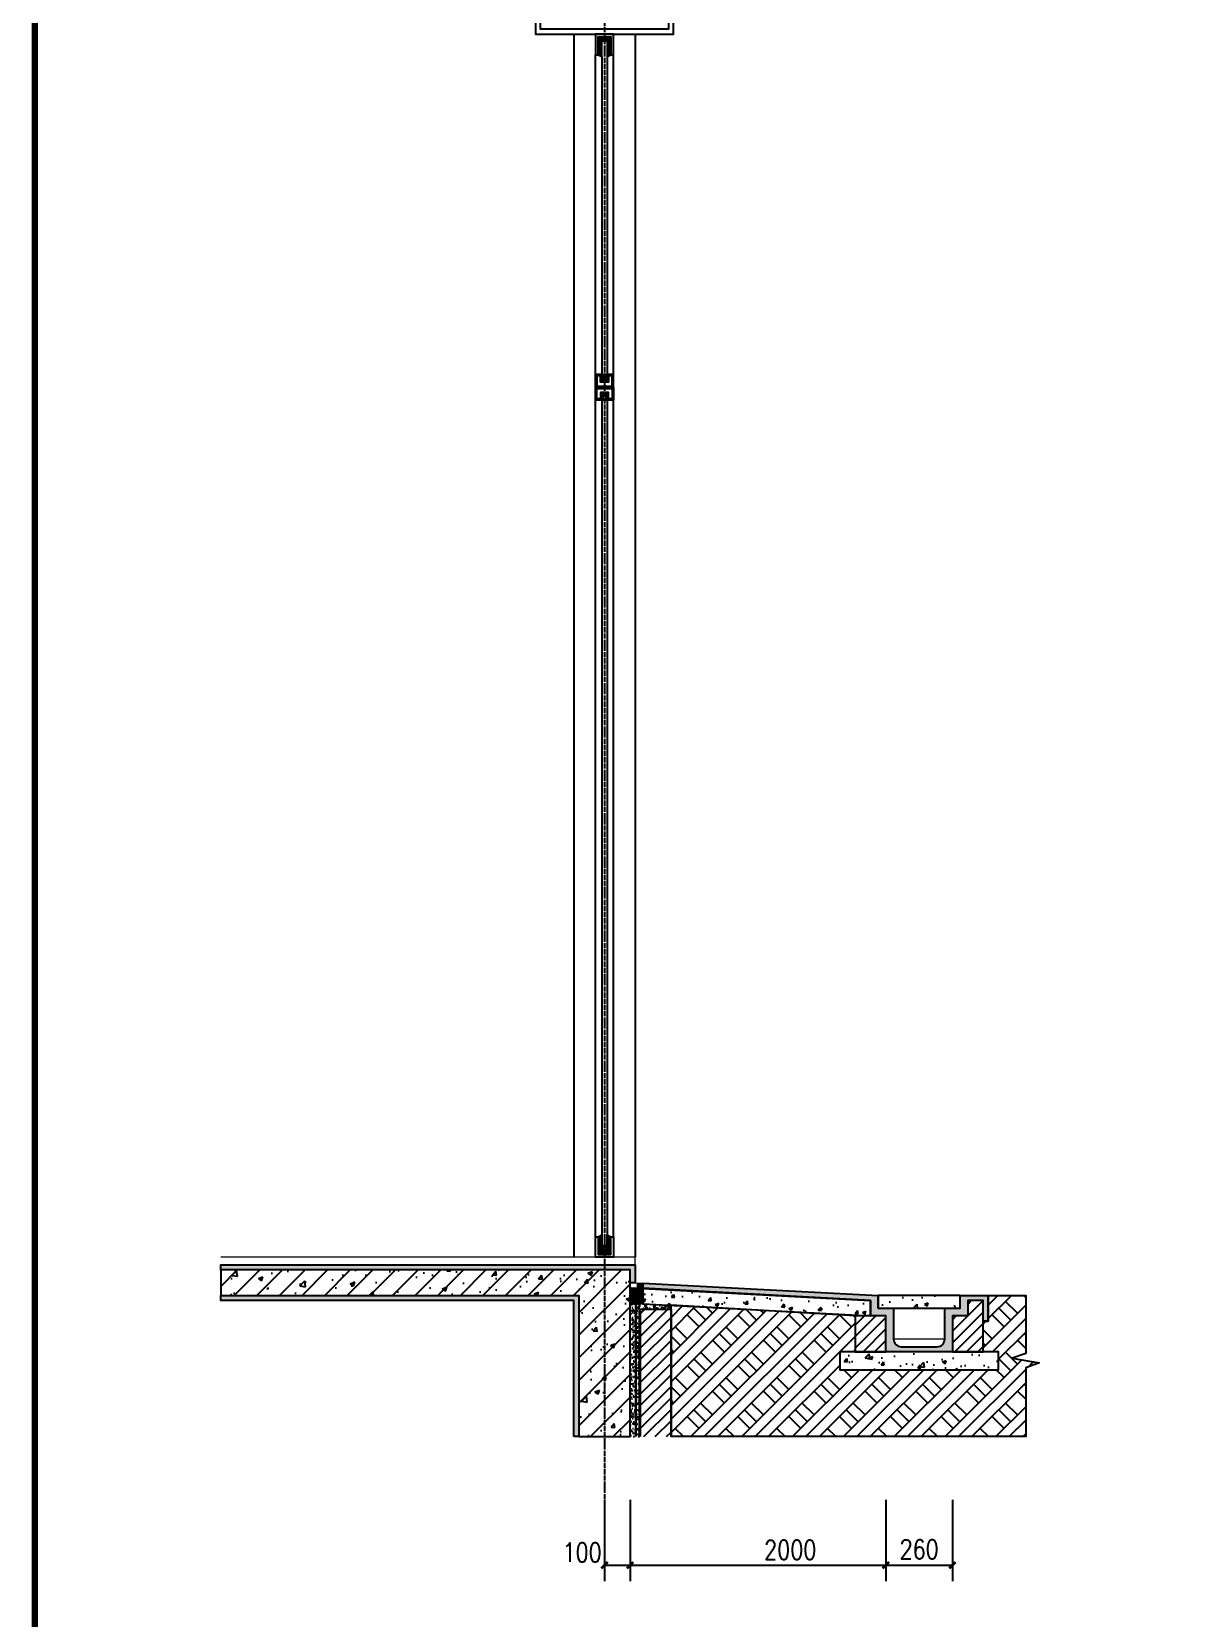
# Model space of a CAD drawing. Extents: x -737978 to 768813, y -372247 to 1140308.
# Drawn here: x -658920 to -654451, y -335322 to -329121 of the extents above; entities that cross this region are included whole.
import ezdxf

# ---------------------------------------------------------------- set-up
doc = ezdxf.new("R2010")
doc.units = 0
doc.header["$LTSCALE"] = 10
doc.header["$MEASUREMENT"] = 0
doc.linetypes.add('DOTE', pattern=[2.42, 2, -0.2, 0.02, -0.2])
doc.layers.get('0').update_dxf_attribs({"linetype": 'CONTINUOUS'})
doc.layers.get('Defpoints').update_dxf_attribs({"linetype": 'CONTINUOUS'})
for name, color, linetype in [('0-填充边线', 7, 'CONTINUOUS'), ('DOTE', 1, 'DOTE'), ('J-COLU-梁柱', 30, 'CONTINUOUS'), ('J-DOOR-窗', 126, 'CONTINUOUS'), ('J-SECT-剖面看线', 253, 'CONTINUOUS'), ('J-WALL-墙体', 9, 'CONTINUOUS'), ('PUB_DIM', 3, 'CONTINUOUS'), ('PUB_TITLE', 4, 'CONTINUOUS'), ('填充', 8, 'CONTINUOUS')]:
    doc.layers.add(name, color=color, linetype=linetype)
doc.layers.add('粉刷层', color=8, linetype='CONTINUOUS', lineweight=5)
doc.styles.add('_TCH_DIM_T3', font='SIMPLEX.shx', dxfattribs={"width": 0.8, "bigfont": 'GBCBIG.shx'})
doc.dimstyles.new('_TCH_ARCH&&25', dxfattribs={"dimtxt": 74.375, "dimasz": 25, "dimexe": 62.5, "dimexo": 75, "dimgap": 25, "dimtad": 1, "dimdec": 0, "dimzin": 0, "dimdsep": 46, "dimtxsty": '_TCH_DIM_T3', "dimblk": 'ARCHTICK', "dimcen": 0.09, "dimclrt": 7, "dimazin": 2, "dimtfac": 1, "dimtdec": 0, "dimtix": 1, "dimtmove": 2, "dimatfit": 3, "dimfxl": 1, "dimtolj": 1, "dimtzin": 0, "dimarcsym": 0})
pattern_1 = [(37.5, (-1576298.68, 158894.925), (-0.78741698, 24.0852971), [0, -19, 0, -21.25, 0, -20.3125]), (7.5, (-1576298.68, 158894.925), (22.1222088, 35.2768258), [0, -10.25, 0, -17.125, 0, -6.5625]), (327.5, (-1576314.055, 158894.925), (38.92677327, 0.07073817), [0, -6.25, 0, -22.5, 0, -29.375]), (317.5, (-1576314.055, 158894.925), (37.5765826, 10.9709446), [0, -3.125, 0, -14.75, 0, -16.875])]
pattern_2 = [(135, (-390219.821, -381904.6204), (4.49012806, 4.49012806), []), (45, (-390219.821, -381904.6204), (4.49012806, -4.49012806), [])]
pattern_3 = [(50, (-1086026.87, -303186.35), (143.452037, -12.550427), [15, -165]), (355, (-1086026.87, -303186.35), (-27.750267, 150.438427), [12, -132]), (100.4514, (-1086014.91, -303187.4), (115.701876, 137.88791), [12.74804, -140.22842]), (46.1842, (-1086026.87, -303146.35), (213.44821, -33.1038), [22.5, -247.5]), (96.6356, (-1086009.08, -303149.11), (186.93254, 194.82357), [19.12206, -210.3426]), (351.1842, (-1086026.87, -303146.35), (186.93239, 194.82372), [18, -198]), (21, (-1086006.87, -303156.35), (119.38141, -80.523778), [15, -165]), (326, (-1086006.87, -303156.35), (48.663066, 145.03001), [12, -132]), (71.4514, (-1085996.92, -303163.06), (168.044526, 64.5061), [12.74804, -140.22842]), (37.5, (-1086026.866, -303186.35), (2.431971, 66.578771), [0, -130.4, 0, -134, 0, -132.5]), (7.5, (-1086026.866, -303186.35), (52.613907, 78.882342), [0, -76.4, 0, -127.4, 0, -50.5]), (327.5, (-1086071.466, -303186.35), (106.764487, -4.5109743), [0, -50, 0, -156, 0, -207]), (317.5, (-1086091.47, -303186.35), (116.637234, 20.020996), [0, -65, 0, -103.6, 0, -147])]
pattern_4 = [(45, (-1086026.866, -303186.352), (-22.4506403, 22.4506403), [])]
pattern_5 = [(135, (-390219.8215, -381904.6204), (4.49012806, 4.49012806), []), (45, (-390219.8215, -381904.6204), (4.49012806, -4.49012806), [])]

# ---------------------------------------------------------------- blocks, each defined once
blk = doc.blocks.new('_ArchTick')
at = {"color": 0, "linetype": 'ByBlock', "const_width": 0.4}
blk.add_lwpolyline([(-0.5, -0.5), (0.5, 0.5)], dxfattribs=at)
blk = doc.blocks.new('*D260')
at = {"layer": 'Defpoints', "color": 0, "transparency": 16777216}
for p in [(-656681.5, -334784.4), (-656581.5, -334784.4), (-656581.5, -335115)]:
    blk.add_point(p, dxfattribs=at)
at = {"layer": 'PUB_DIM', "color": 0, "lineweight": -2, "transparency": 16777216}
for p, q in [((-656681.5, -334859.4), (-656681.5, -335177.5)), ((-656581.5, -334859.4), (-656581.5, -335177.5)), ((-656681.5, -335115), (-656581.5, -335115))]:
    blk.add_line(p, q, dxfattribs=at)
at = {"layer": 'PUB_DIM', "color": 0, "lineweight": -2, "transparency": 16777216, "xscale": 25, "yscale": 25, "zscale": 25, "rotation": 180}
blk.add_blockref('_ArchTick', (-656681.5, -335115), dxfattribs=at)
at = {"layer": 'PUB_DIM', "color": 0, "lineweight": -2, "transparency": 16777216, "xscale": 25, "yscale": 25, "zscale": 25}
blk.add_blockref('_ArchTick', (-656581.5, -335115), dxfattribs=at)
at = {"layer": 'PUB_DIM', "color": 7, "transparency": 16777216, "insert": (-656769, -335065), "char_height": 74.38, "attachment_point": 5, "style": '_TCH_DIM_T3'}
blk.add_mtext('\\A1;100', dxfattribs=at)
blk = doc.blocks.new('*D261')
at = {"layer": 'Defpoints', "color": 0, "transparency": 16777216}
for p in [(-655581.5, -334784.4), (-655321.5, -334784.4), (-655321.5, -335115)]:
    blk.add_point(p, dxfattribs=at)
at = {"layer": 'PUB_DIM', "color": 0, "lineweight": -2, "transparency": 16777216}
for p, q in [((-655581.5, -334859.4), (-655581.5, -335177.5)), ((-655321.5, -334859.4), (-655321.5, -335177.5)), ((-655581.5, -335115), (-655321.5, -335115))]:
    blk.add_line(p, q, dxfattribs=at)
at = {"layer": 'PUB_DIM', "color": 0, "lineweight": -2, "transparency": 16777216, "xscale": 25, "yscale": 25, "zscale": 25, "rotation": 180}
blk.add_blockref('_ArchTick', (-655581.5, -335115), dxfattribs=at)
at = {"layer": 'PUB_DIM', "color": 0, "lineweight": -2, "transparency": 16777216, "xscale": 25, "yscale": 25, "zscale": 25}
blk.add_blockref('_ArchTick', (-655321.5, -335115), dxfattribs=at)
at = {"layer": 'PUB_DIM', "color": 7, "transparency": 16777216, "insert": (-655451.5, -335052.8), "char_height": 74.38, "attachment_point": 5, "style": '_TCH_DIM_T3'}
blk.add_mtext('\\A1;260', dxfattribs=at)

msp = doc.modelspace()

# ---------------------------------------------------------------- hatches: boundary and pattern name
h = msp.add_hatch()
h.set_pattern_fill('ANSI37', color=256)
h.set_pattern_definition([(45, (-668563.0127, -227165.0337), (-1.122532015, 1.122532015), []), (135, (-668563.0127, -227165.0337), (-1.122532015, -1.122532015), [])])
h.paths.add_polyline_path([(-656531.5, -334032.7), (-656551.4, -334032), (-656551.4, -334011.9), (-656531.5, -334012.6)])
h = msp.add_hatch()
h.set_pattern_fill('ANSI37', color=256, scale=3)
h.set_pattern_definition([(45, (-668563.0127, -227165.0337), (-3.36759605, 3.36759605), []), (135, (-668563.0127, -227165.0337), (-3.36759605, -3.36759605), [])])
h.paths.add_polyline_path([(-656581.5, -334030.9), (-656531.5, -334032.7), (-656531.5, -334094.9), (-656581.5, -334093.2)])
at = {"layer": 'J-DOOR-窗'}
h = msp.add_hatch(dxfattribs=at)
h.set_pattern_fill('ANSI37', color=126, scale=4, style=0)
h.set_pattern_definition(pattern_2)
h.paths.add_polyline_path([(-656691.5, -329155.9), (-656671.5, -329155.9), (-656671.5, -329210.9), (-656671.5, -329217.9), (-656656.5, -329210.9), (-656656.5, -329140.9), (-656706.5, -329140.9), (-656706.5, -329210.9), (-656691.5, -329217.9), (-656691.5, -329210.9)])
h = msp.add_hatch(dxfattribs=at)
h.set_pattern_fill('ANSI37', color=126, scale=4, style=0)
h.set_pattern_definition(pattern_2)
h.paths.add_polyline_path([(-656691.5, -329155.9), (-656671.5, -329155.9), (-656671.5, -329210.9), (-656671.5, -329217.9), (-656656.5, -329210.9), (-656656.5, -329140.9), (-656706.5, -329140.9), (-656706.5, -329210.9), (-656691.5, -329217.9), (-656691.5, -329210.9)])
h = msp.add_hatch(dxfattribs=at)
h.set_pattern_fill('ANSI37', color=126, scale=4, style=0)
h.set_pattern_definition(pattern_2)
h.paths.add_polyline_path([(-656691.5, -329155.9), (-656671.5, -329155.9), (-656671.5, -329210.9), (-656671.5, -329217.9), (-656656.5, -329210.9), (-656656.5, -329140.9), (-656706.5, -329140.9), (-656706.5, -329210.9), (-656691.5, -329217.9), (-656691.5, -329210.9)])
h = msp.add_hatch(dxfattribs=at)
h.set_pattern_fill('ANSI37', color=126, scale=4, style=0)
h.set_pattern_definition(pattern_5)
h.paths.add_polyline_path([(-656691.5, -329155.9), (-656671.5, -329155.9), (-656671.5, -329210.9), (-656671.5, -329217.9), (-656656.5, -329210.9), (-656656.5, -329140.9), (-656706.5, -329140.9), (-656706.5, -329210.9), (-656691.5, -329217.9), (-656691.5, -329210.9)])
h = msp.add_hatch(dxfattribs=at)
h.set_pattern_fill('ANSI37', color=126, scale=4, style=0)
h.set_pattern_definition(pattern_5)
h.paths.add_polyline_path([(-656691.5, -329155.9), (-656671.5, -329155.9), (-656671.5, -329210.9), (-656671.5, -329217.9), (-656656.5, -329210.9), (-656656.5, -329140.9), (-656706.5, -329140.9), (-656706.5, -329210.9), (-656691.5, -329217.9), (-656691.5, -329210.9)])
h = msp.add_hatch(dxfattribs=at)
h.set_pattern_fill('ANSI37', color=126, scale=4, style=0)
h.set_pattern_definition(pattern_5)
h.paths.add_polyline_path([(-656691.5, -329155.9), (-656671.5, -329155.9), (-656671.5, -329210.9), (-656671.5, -329217.9), (-656656.5, -329210.9), (-656656.5, -329140.9), (-656706.5, -329140.9), (-656706.5, -329210.9), (-656691.5, -329217.9), (-656691.5, -329210.9)])
h = msp.add_hatch(dxfattribs=at)
h.set_pattern_fill('ANSI37', color=126, scale=4, style=0)
h.set_pattern_definition([(225, (-390219.821, -281137.158), (4.49012806, -4.49012806), []), (315, (-390219.821, -281137.158), (4.49012806, 4.49012806), [])])
h.paths.add_polyline_path([(-656691.5, -333885.9), (-656691.5, -333830.9), (-656691.5, -333823.9), (-656706.5, -333830.9), (-656706.5, -333900.9), (-656656.5, -333900.9), (-656656.5, -333830.9), (-656671.5, -333823.9), (-656671.5, -333830.9), (-656671.5, -333885.9)])
at = {"layer": '填充'}
h = msp.add_hatch(dxfattribs=at)
h.set_pattern_fill('砂灰土', color=256, scale=6.25, style=0)
h.set_pattern_definition(pattern_1)
h.paths.add_polyline_path([(-656581.5, -334010.9), (-656581.5, -333960.9), (-658181.5, -333960.9), (-658181.5, -333940.9), (-656561.5, -333940.9), (-656561.5, -334011.6)])
h = msp.add_hatch(dxfattribs=at)
h.set_pattern_fill('钢筋混凝土', color=256, scale=25, style=0)
h.set_pattern_definition([(45, (-1084426.866, -302330.723), (-44.194174, 44.194174), []), (50, (-1084426.87, -302330.72), (179.315046, -15.688034), [18.75, -206.25]), (355, (-1084426.87, -302330.72), (-34.68783, 188.04803), [15, -165]), (100.4514, (-1084411.92, -302332.03), (144.627345, 172.359886), [15.93505, -175.28553]), (46.1842, (-1084426.87, -302280.72), (266.81026, -41.37975), [28.125, -309.375]), (96.6356, (-1084404.63, -302284.17), (233.66568, 243.52947), [23.90257, -262.92825]), (351.1842, (-1084426.87, -302280.72), (233.66549, 243.52965), [22.5, -247.5]), (21, (-1084401.87, -302293.22), (149.226763, -100.654723), [18.75, -206.25]), (326, (-1084401.87, -302293.22), (60.82883, 181.28751), [15, -165]), (71.4514, (-1084389.43, -302301.61), (210.05566, 80.632624), [15.93505, -175.28553]), (37.5, (-1084426.866, -302330.723), (3.039964, 83.223463), [0, -163, 0, -167.5, 0, -165.625]), (7.5, (-1084426.87, -302330.72), (65.767384, 98.602928), [0, -95.5, 0, -159.25, 0, -63.125]), (327.5, (-1084482.616, -302330.723), (133.455609, -5.638718), [0, -62.5, 0, -195, 0, -258.75]), (317.5, (-1084507.62, -302330.72), (145.796542, 25.026246), [0, -81.25, 0, -129.5, 0, -183.75])])
h.paths.add_polyline_path([(-656581.5, -333960.9), (-658181.5, -333960.9), (-658181.5, -334060.9), (-656781.5, -334060.9), (-656781.5, -334612.6), (-656581.5, -334612.6)])
h = msp.add_hatch(dxfattribs=at)
h.set_pattern_fill('砂灰土', color=256, scale=5, style=0)
h.set_pattern_definition([(37.5, (-1085526.866, -303186.352), (-0.6299336, 19.2682377), [0, -15.2, 0, -17, 0, -16.25]), (7.5, (-1085526.866, -303186.352), (17.697767, 28.2214607), [0, -8.2, 0, -13.7, 0, -5.25]), (327.5, (-1085539.166, -303186.352), (31.1414186, 0.05659054), [0, -5, 0, -18, 0, -23.5]), (317.5, (-1085539.166, -303186.352), (30.061266, 8.7767556), [0, -2.5, 0, -11.8, 0, -13.5])])
edge = h.paths.add_edge_path()
edge.add_line((-655581.5, -334110.9), (-655551.5, -334110.9))
edge.add_line((-655551.5, -334110.9), (-655551.5, -334230.9))
edge.add_arc((-655521.5, -334230.9), 30, 180, 270)
edge.add_line((-655521.5, -334260.9), (-655381.5, -334260.9))
edge.add_arc((-655381.5, -334230.9), 30, 270, 360)
edge.add_line((-655351.5, -334230.9), (-655351.5, -334110.9))
edge.add_line((-655351.5, -334110.9), (-655291.5, -334110.9))
edge.add_line((-655291.5, -334110.9), (-655291.5, -334060.9))
edge.add_line((-655291.5, -334060.9), (-655181.5, -334060.9))
edge.add_line((-655181.5, -334060.9), (-655181.5, -334160.9))
edge.add_line((-655181.5, -334160.9), (-655201.5, -334160.9))
edge.add_line((-655201.5, -334160.9), (-655201.5, -334080.9))
edge.add_line((-655201.5, -334080.9), (-655261.5, -334080.9))
edge.add_line((-655261.5, -334080.9), (-655261.5, -334140.9))
edge.add_line((-655261.5, -334140.9), (-655321.5, -334140.9))
edge.add_line((-655321.5, -334140.9), (-655321.5, -334280.9))
edge.add_line((-655321.5, -334280.9), (-655581.5, -334280.9))
edge.add_line((-655581.5, -334280.9), (-655581.5, -334140.9))
edge.add_line((-655581.5, -334140.9), (-655641.5, -334140.9))
edge.add_line((-655641.5, -334140.9), (-655641.5, -334080.9))
edge.add_line((-655641.5, -334080.9), (-656531.5, -334032.7))
edge.add_line((-656531.5, -334032.7), (-656531.5, -334012.6))
edge.add_line((-656531.5, -334012.6), (-655611.5, -334060.9))
edge.add_line((-655611.5, -334060.9), (-655611.5, -334110.9))
edge.add_line((-655611.5, -334110.9), (-655581.5, -334110.9))
h = msp.add_hatch(dxfattribs=at)
h.set_pattern_fill('砂灰土', color=256, scale=6.25, style=0)
h.set_pattern_definition(pattern_1)
h.paths.add_polyline_path([(-656801.5, -334612.6), (-656801.5, -334080.9), (-658181.5, -334080.9), (-658181.5, -334060.9), (-656781.5, -334060.9), (-656781.5, -334612.6)])
h = msp.add_hatch(dxfattribs=at)
h.set_pattern_fill('混凝土', color=8, scale=20, style=0)
h.set_pattern_definition([(50, (-1085526.87, -303186.35), (143.452037, -12.550427), [15, -165]), (355, (-1085526.87, -303186.35), (-27.750267, 150.438427), [12, -132]), (100.4514, (-1085514.91, -303187.4), (115.701876, 137.88791), [12.74804, -140.22842]), (46.1842, (-1085526.87, -303146.35), (213.44821, -33.1038), [22.5, -247.5]), (96.6356, (-1085509.08, -303149.11), (186.93254, 194.82357), [19.12206, -210.3426]), (351.1842, (-1085526.87, -303146.35), (186.93239, 194.82372), [18, -198]), (21, (-1085506.87, -303156.35), (119.38141, -80.523778), [15, -165]), (326, (-1085506.87, -303156.35), (48.663066, 145.03001), [12, -132]), (71.4514, (-1085496.92, -303163.06), (168.044526, 64.5061), [12.74804, -140.22842]), (37.5, (-1085526.866, -303186.35), (2.431971, 66.578771), [0, -130.4, 0, -134, 0, -132.5]), (7.5, (-1085526.866, -303186.35), (52.613907, 78.882342), [0, -76.4, 0, -127.4, 0, -50.5]), (327.5, (-1085571.466, -303186.35), (106.764487, -4.5109743), [0, -50, 0, -156, 0, -207]), (317.5, (-1085591.47, -303186.35), (116.637234, 20.020996), [0, -65, 0, -103.6, 0, -147])])
h.paths.add_polyline_path([(-655641.5, -334080.9), (-656531.5, -334032.7), (-656531.5, -334093.6), (-655641.5, -334140.9)])
h = msp.add_hatch(dxfattribs=at)
h.set_pattern_fill('夯实土壤', color=8, scale=25, style=0)
h.set_pattern_definition([(45, (-1085497.37, -303186.35), (-99.348503, 99.348503), []), (45, (-1085444.87, -303186.35), (-99.348503, 99.348503), []), (45, (-1085392.37, -303186.35), (-99.348503, 99.348503), []), (135, (-1085497.37, -303186.35), (-99.348503, -99.348503), [66.25, -74.25]), (135, (-1085471.12, -303160.1), (-99.348503, -99.348503), [66.25, -74.25]), (135, (-1085444.87, -303133.85), (-99.348503, -99.348503), [66.25, -74.25])])
h.paths.add_polyline_path([(-655181.5, -334060.9), (-655035.2, -334060.9), (-655035.2, -334286.9), (-655087.7, -334305.5), (-654982.7, -334324.1), (-655035.2, -334343.2), (-655035.2, -334612.6), (-656421.5, -334612.6), (-656421.3, -334097.3), (-655701.5, -334138.8), (-655701.5, -334280.9), (-655761.5, -334280.9), (-655761.5, -334350.9), (-655141.5, -334350.9), (-655141.5, -334280.9), (-655201.5, -334280.9), (-655201.5, -334160.9), (-655181.5, -334160.9)])
h = msp.add_hatch(dxfattribs=at)
h.set_pattern_fill('混凝土', color=8, scale=20, style=0)
h.set_pattern_definition(pattern_3)
h.paths.add_polyline_path([(-655291.5, -334060.9), (-655611.5, -334060.9), (-655611.5, -334110.9), (-655291.5, -334110.9)])
h = msp.add_hatch(dxfattribs=at)
h.set_pattern_fill('砂灰土', color=256, scale=5, style=0)
h.set_pattern_definition([(37.5, (-657755.516, -241274.457), (-0.6299336, 19.2682377), [0, -15.2, 0, -17, 0, -16.25]), (7.5, (-657755.516, -241274.457), (17.697767, 28.221461), [0, -8.2, 0, -13.7, 0, -5.25]), (327.5, (-657767.816, -241274.457), (31.1414186, 0.0565905), [0, -5, 0, -18, 0, -23.5]), (317.5, (-657767.816, -241274.457), (30.061266, 8.776756), [0, -2.5, 0, -11.8, 0, -13.5])])
h.paths.add_polyline_path([(-656581.5, -334093.2), (-656561.5, -334093.2), (-656561.5, -334612.6), (-656581.5, -334612.6)])
h = msp.add_hatch(dxfattribs=at)
h.set_pattern_fill('砂灰土', color=256, scale=5, style=0)
h.set_pattern_definition([(37.5, (-668563.013, -227165.034), (-0.6299336, 19.2682377), [0, -15.2, 0, -17, 0, -16.25]), (7.5, (-668563.013, -227165.034), (17.697767, 28.2214607), [0, -8.2, 0, -13.7, 0, -5.25]), (327.5, (-668575.313, -227165.034), (31.1414186, 0.0565905), [0, -5, 0, -18, 0, -23.5]), (317.5, (-668575.313, -227165.034), (30.061266, 8.7767556), [0, -2.5, 0, -11.8, 0, -13.5])])
h.paths.add_polyline_path([(-656541.5, -334114.9), (-656541.5, -334612.6), (-656561.5, -334612.6), (-656561.5, -334093.2), (-656541.5, -334093.2), (-656421.5, -334099.9), (-656421.5, -334114.9)])
h = msp.add_hatch(dxfattribs=at)
h.set_pattern_fill('ANSI31', color=8, scale=20, style=0)
h.set_pattern_definition([(45, (-668563.013, -227165.034), (-22.45064, 22.45064), [])])
h.paths.add_polyline_path([(-656541.5, -334114.9), (-656421.5, -334114.9), (-656421.5, -334612.6), (-656541.5, -334612.6)])
h = msp.add_hatch(dxfattribs=at)
h.set_pattern_fill('ANSI31', color=8, scale=20, style=0)
h.set_pattern_definition(pattern_4)
h.paths.add_polyline_path([(-655581.5, -334140.9), (-655701.5, -334140.9), (-655701.5, -334280.9), (-655581.5, -334280.9)])
h = msp.add_hatch(dxfattribs=at)
h.set_pattern_fill('ANSI31', color=8, scale=20, style=0)
h.set_pattern_definition(pattern_4)
h.paths.add_polyline_path([(-655201.5, -334080.9), (-655261.5, -334080.9), (-655261.5, -334140.9), (-655321.5, -334140.9), (-655321.5, -334280.9), (-655201.5, -334280.9)])
h = msp.add_hatch(dxfattribs=at)
h.set_pattern_fill('混凝土', color=8, scale=20, style=0)
h.set_pattern_definition(pattern_3)
h.paths.add_polyline_path([(-655141.5, -334280.9), (-655761.5, -334280.9), (-655761.5, -334350.9), (-655141.5, -334350.9)])

# ---------------------------------------------------------------- linework, layer by layer
for points in [[(-656551.5, -334032), (-656551.5, -334011.9)], [(-656531.5, -334035.1), (-656531.5, -334015.1)], [(-656531.5, -334094.9), (-656531.5, -334035.1)], [(-656541.5, -334093.2), (-656581.5, -334093.2)]]:
    msp.add_lwpolyline(points)
at = {"const_width": 4}
for points in [[(-656556.5, -334093.2), (-656556.5, -334612.6)], [(-656547.5, -334093.2), (-656547.5, -334612.6)]]:
    msp.add_lwpolyline(points, dxfattribs=at)
at = {"layer": '0-填充边线'}
msp.add_lwpolyline([(-656581.4, -308910.9), (-656581.4, -327310.9), (-656431.5, -327310.9), (-656431.5, -327460.9), (-656581.4, -327460.9), (-656581.4, -328960.9), (-656431.5, -328960.9), (-656431.5, -329110.9), (-656931.5, -329110.9), (-656931.5, -328610.9), (-658181.5, -328610.9), (-658181.5, -328630.9), (-656951.5, -328630.9), (-656951.5, -329130.9), (-656411.5, -329130.9), (-656411.5, -328940.9), (-656561.4, -328940.9), (-656561.4, -327480.9)], dxfattribs=at)
at = {"layer": '0-填充边线', "color": 8}
for points in [[(-656581.5, -334010.9), (-656581.5, -333960.9), (-658181.5, -333960.9), (-658181.5, -333940.9), (-656561.5, -333940.9), (-656561.5, -334011.6)], [(-656801.5, -334612.6), (-656801.5, -334080.9), (-658181.5, -334080.9), (-658181.5, -334060.9), (-656781.5, -334060.9), (-656781.5, -334612.6)], [(-655181.5, -334060.9), (-655035.2, -334060.9), (-655035.2, -334286.9), (-655087.7, -334305.5), (-654982.7, -334324.1), (-655035.2, -334343.2), (-655035.2, -334612.6), (-656421.5, -334612.6), (-656421.3, -334097.3), (-655701.5, -334138.8), (-655701.5, -334280.9), (-655761.5, -334280.9), (-655761.5, -334350.9), (-655141.5, -334350.9), (-655141.5, -334280.9), (-655201.5, -334280.9), (-655201.5, -334160.9), (-655181.5, -334160.9)]]:
    msp.add_lwpolyline(points, close=True, dxfattribs=at)
msp.add_lwpolyline([(-655581.5, -334110.9), (-655551.5, -334110.9), (-655551.5, -334230.9, 0.414214), (-655521.5, -334260.9), (-655381.5, -334260.9, 0.414214), (-655351.5, -334230.9), (-655351.5, -334110.9), (-655291.5, -334110.9), (-655291.5, -334060.9), (-655181.5, -334060.9), (-655181.5, -334160.9), (-655201.5, -334160.9), (-655201.5, -334080.9), (-655261.5, -334080.9), (-655261.5, -334140.9), (-655321.5, -334140.9), (-655321.5, -334280.9), (-655581.5, -334280.9), (-655581.5, -334140.9), (-655641.5, -334140.9), (-655641.5, -334080.9), (-656531.5, -334032.7), (-656531.5, -334012.6), (-655611.5, -334060.9), (-655611.5, -334110.9)], format="xyb", close=True, dxfattribs=at)
at = {"layer": 'DOTE'}
msp.add_lwpolyline([(-656681.5, -308289.5), (-656681.5, -334902.1)], dxfattribs=at)
at = {"layer": 'J-COLU-梁柱'}
msp.add_lwpolyline([(-656581.5, -333960.9), (-656581.5, -333960.9), (-658181.5, -333960.9), (-658181.5, -334060.9), (-656781.5, -334060.9), (-656781.5, -334612.6), (-656581.5, -334612.6), (-656581.5, -333960.9)], dxfattribs=at)
at = {"layer": 'J-DOOR-窗', "color": 126}
for points in [[(-656646.5, -329210.9), (-656646.5, -329130.9), (-656716.5, -329130.9), (-656716.5, -329210.9), (-656706.5, -329210.9), (-656691.5, -329217.9), (-656691.5, -329210.9), (-656691.5, -329155.9), (-656671.5, -329155.9), (-656671.5, -329210.9), (-656671.5, -329217.9), (-656656.5, -329210.9)], [(-656646.5, -329210.9), (-656646.5, -329130.9), (-656716.5, -329130.9), (-656716.5, -329210.9), (-656706.5, -329210.9), (-656691.5, -329217.9), (-656691.5, -329210.9), (-656691.5, -329155.9), (-656671.5, -329155.9), (-656671.5, -329210.9), (-656671.5, -329217.9), (-656656.5, -329210.9)], [(-656646.5, -329210.9), (-656646.5, -329130.9), (-656716.5, -329130.9), (-656716.5, -329210.9), (-656706.5, -329210.9), (-656691.5, -329217.9), (-656691.5, -329210.9), (-656691.5, -329155.9), (-656671.5, -329155.9), (-656671.5, -329210.9), (-656671.5, -329217.9), (-656656.5, -329210.9)], [(-656646.5, -329210.9), (-656646.5, -329130.9), (-656716.5, -329130.9), (-656716.5, -329210.9), (-656706.5, -329210.9), (-656691.5, -329217.9), (-656691.5, -329210.9), (-656691.5, -329155.9), (-656671.5, -329155.9), (-656671.5, -329210.9), (-656671.5, -329217.9), (-656656.5, -329210.9)], [(-656646.5, -329210.9), (-656646.5, -329130.9), (-656716.5, -329130.9), (-656716.5, -329210.9), (-656706.5, -329210.9), (-656691.5, -329217.9), (-656691.5, -329210.9), (-656691.5, -329155.9), (-656671.5, -329155.9), (-656671.5, -329210.9), (-656671.5, -329217.9), (-656656.5, -329210.9)], [(-656646.5, -329210.9), (-656646.5, -329130.9), (-656716.5, -329130.9), (-656716.5, -329210.9), (-656706.5, -329210.9), (-656691.5, -329217.9), (-656691.5, -329210.9), (-656691.5, -329155.9), (-656671.5, -329155.9), (-656671.5, -329210.9), (-656671.5, -329217.9), (-656656.5, -329210.9)], [(-656646.5, -333830.9), (-656646.5, -333910.9), (-656716.5, -333910.9), (-656716.5, -333830.9), (-656706.5, -333830.9), (-656691.5, -333823.9), (-656691.5, -333830.9), (-656691.5, -333885.9), (-656671.5, -333885.9), (-656671.5, -333830.9), (-656671.5, -333823.9), (-656656.5, -333830.9)]]:
    msp.add_lwpolyline(points, close=True, dxfattribs=at)
for points in [[(-656706.5, -329210.9), (-656706.5, -329140.9), (-656656.5, -329140.9), (-656656.5, -329210.9)], [(-656706.5, -329210.9), (-656706.5, -329140.9), (-656656.5, -329140.9), (-656656.5, -329210.9)], [(-656706.5, -329210.9), (-656706.5, -329140.9), (-656656.5, -329140.9), (-656656.5, -329210.9)], [(-656706.5, -329210.9), (-656706.5, -329140.9), (-656656.5, -329140.9), (-656656.5, -329210.9)], [(-656706.5, -329210.9), (-656706.5, -329140.9), (-656656.5, -329140.9), (-656656.5, -329210.9)], [(-656706.5, -329210.9), (-656706.5, -329140.9), (-656656.5, -329140.9), (-656656.5, -329210.9)], [(-656716.5, -333830.9), (-656716.5, -329210.9)], [(-656691.5, -329217.9), (-656691.5, -330485.9)], [(-656671.5, -329217.9), (-656671.5, -330485.9)], [(-656646.5, -333830.9), (-656646.5, -329210.9)], [(-656691.5, -330535.9), (-656691.5, -333823.9)], [(-656671.5, -330535.9), (-656671.5, -333823.9)], [(-656706.5, -333830.9), (-656706.5, -333900.9), (-656656.5, -333900.9), (-656656.5, -333830.9)], [(-656671.5, -333885.9), (-656691.5, -333865.9), (-656671.5, -333865.9), (-656691.5, -333885.9)]]:
    msp.add_lwpolyline(points, dxfattribs=at)
at = {"layer": 'J-DOOR-窗'}
for points in [[(-656716.4, -330510.9), (-656646.4, -330510.9), (-656646.4, -330460.9), (-656670.4, -330460.9), (-656670.4, -330485.9), (-656676.4, -330485.9), (-656676.4, -330460.9), (-656686.4, -330460.9), (-656686.4, -330485.9), (-656692.4, -330485.9), (-656692.4, -330460.9), (-656716.4, -330460.9), (-656716.4, -330510.9)], [(-656716.4, -330510.9), (-656646.4, -330510.9), (-656646.4, -330560.9), (-656670.4, -330560.9), (-656670.4, -330535.9), (-656676.4, -330535.9), (-656676.4, -330560.9), (-656686.4, -330560.9), (-656686.4, -330535.9), (-656692.4, -330535.9), (-656692.4, -330560.9), (-656716.4, -330560.9), (-656716.4, -330510.9)]]:
    msp.add_lwpolyline(points, dxfattribs=at)
for points in [[(-656711.4, -330505.9), (-656651.4, -330505.9), (-656651.4, -330465.9), (-656665.4, -330465.9), (-656665.4, -330490.9), (-656681.4, -330490.9), (-656681.4, -330490.9), (-656697.4, -330490.9), (-656697.4, -330465.9), (-656711.4, -330465.9)], [(-656711.4, -330515.9), (-656651.4, -330515.9), (-656651.4, -330555.9), (-656665.4, -330555.9), (-656665.4, -330530.9), (-656681.4, -330530.9), (-656681.4, -330530.9), (-656697.4, -330530.9), (-656697.4, -330555.9), (-656711.4, -330555.9)]]:
    msp.add_lwpolyline(points, close=True, dxfattribs=at)
at = {"layer": 'J-SECT-剖面看线'}
for points in [[(-656801.5, -329130.9), (-656801.5, -333910.9)], [(-656561.5, -329130.9), (-656561.5, -333910.9)]]:
    msp.add_lwpolyline(points, dxfattribs=at)
at = {"layer": 'J-WALL-墙体'}
for p, q in [((-656581.5, -334030.9), (-655641.5, -334080.9)), ((-655611.5, -334110.9), (-655611.5, -334060.9)), ((-655641.5, -334080.9), (-655641.5, -334140.9)), ((-656421.5, -334280.9), (-656421.5, -334350.9))]:
    msp.add_line(p, q, dxfattribs=at)
for points in [[(-656531.5, -334010.9), (-656531.5, -334094.9)], [(-656541.5, -334114.9), (-656541.5, -334612.6)], [(-656421.5, -334114.9), (-656541.5, -334114.9)], [(-656421.5, -334114.9), (-656421.5, -334612.6)], [(-655641.5, -334140.9), (-655641.5, -334080.9)]]:
    msp.add_lwpolyline(points, dxfattribs=at)
for points in [[(-655641.5, -334080.9), (-656531.5, -334032.7), (-656531.5, -334093.6), (-655641.5, -334140.9)], [(-655291.5, -334060.9), (-655611.5, -334060.9), (-655611.5, -334110.9), (-655291.5, -334110.9)], [(-655581.5, -334140.9), (-655701.5, -334140.9), (-655701.5, -334280.9), (-655581.5, -334280.9)], [(-655201.5, -334080.9), (-655261.5, -334080.9), (-655261.5, -334140.9), (-655321.5, -334140.9), (-655321.5, -334280.9), (-655201.5, -334280.9)], [(-655141.5, -334280.9), (-655761.5, -334280.9), (-655761.5, -334350.9), (-655141.5, -334350.9)]]:
    msp.add_lwpolyline(points, close=True, dxfattribs=at)
at = {"layer": 'PUB_DIM'}
msp.add_line((-656581.5, -335115), (-655581.5, -335115), dxfattribs=at)
at = {"layer": 'PUB_TITLE', "const_width": 25}
msp.add_lwpolyline([(-658907.6, -338412.7), (-644557.6, -338412.7), (-644557.6, -307762.7), (-658907.6, -307762.7)], close=True, dxfattribs=at)
at = {"layer": '粉刷层'}
for p in [(-656581.5, -334010.9), (-655611.5, -334060.9)]:
    msp.add_line(p, (-655611.5, -334060.9), dxfattribs=at)
for points in [[(-656561.5, -333940.9), (-656561.5, -333910.9), (-658181.5, -333910.9)], [(-656561.5, -334012.6), (-656561.5, -333940.9), (-658181.5, -333940.9)], [(-655201.5, -334160.9), (-655181.5, -334160.9), (-655181.5, -334060.9), (-655291.5, -334060.9)], [(-655181.5, -334060.9), (-655035.2, -334060.9)], [(-658181.5, -334080.9), (-656801.5, -334080.9), (-656801.5, -334612.6)], [(-656561.5, -334093.2), (-656561.5, -334612.6)], [(-656421.5, -334114.9), (-656421.5, -334103.5)], [(-655351.5, -334230.9), (-655551.5, -334230.9)], [(-656421.5, -334612.6), (-655035.2, -334612.6)]]:
    msp.add_lwpolyline(points, dxfattribs=at)
msp.add_lwpolyline([(-655351.5, -334110.9), (-655351.5, -334230.9, -0.414214), (-655381.5, -334260.9), (-655521.5, -334260.9, -0.414214), (-655551.5, -334230.9), (-655551.5, -334110.9)], format="xyb", dxfattribs=at)

# ---------------------------------------------------------------- texts
at = {"layer": 'PUB_DIM', "color": 7, "insert": (-655955.4, -335055), "char_height": 74.38, "attachment_point": 5, "style": '_TCH_DIM_T3'}
msp.add_mtext('\\A1;2000', dxfattribs=at)

# ---------------------------------------------------------------- dimensions: what is measured, and where the dimension line sits
at = {"layer": 'PUB_DIM'}
dim = msp.add_linear_dim(base=(-656581.5, -335115), p1=(-656681.5, -334784.4), p2=(-656581.5, -334784.4), angle=0, dimstyle='_TCH_ARCH&&25', dxfattribs=at)
dim.commit()
dim.dimension.update_dxf_attribs({"geometry": '*D260', "text_midpoint": (-656769, -335065), "dimtype": 129})
dim = msp.add_aligned_dim(p1=(-655581.5, -334784.4), p2=(-655321.5, -334784.4), distance=-330.7, dimstyle='_TCH_ARCH&&25', dxfattribs=at)
dim.commit()
dim.dimension.update_dxf_attribs({"geometry": '*D261', "text_midpoint": (-655451.5, -335052.8)})

doc.saveas('drawing.dxf')
